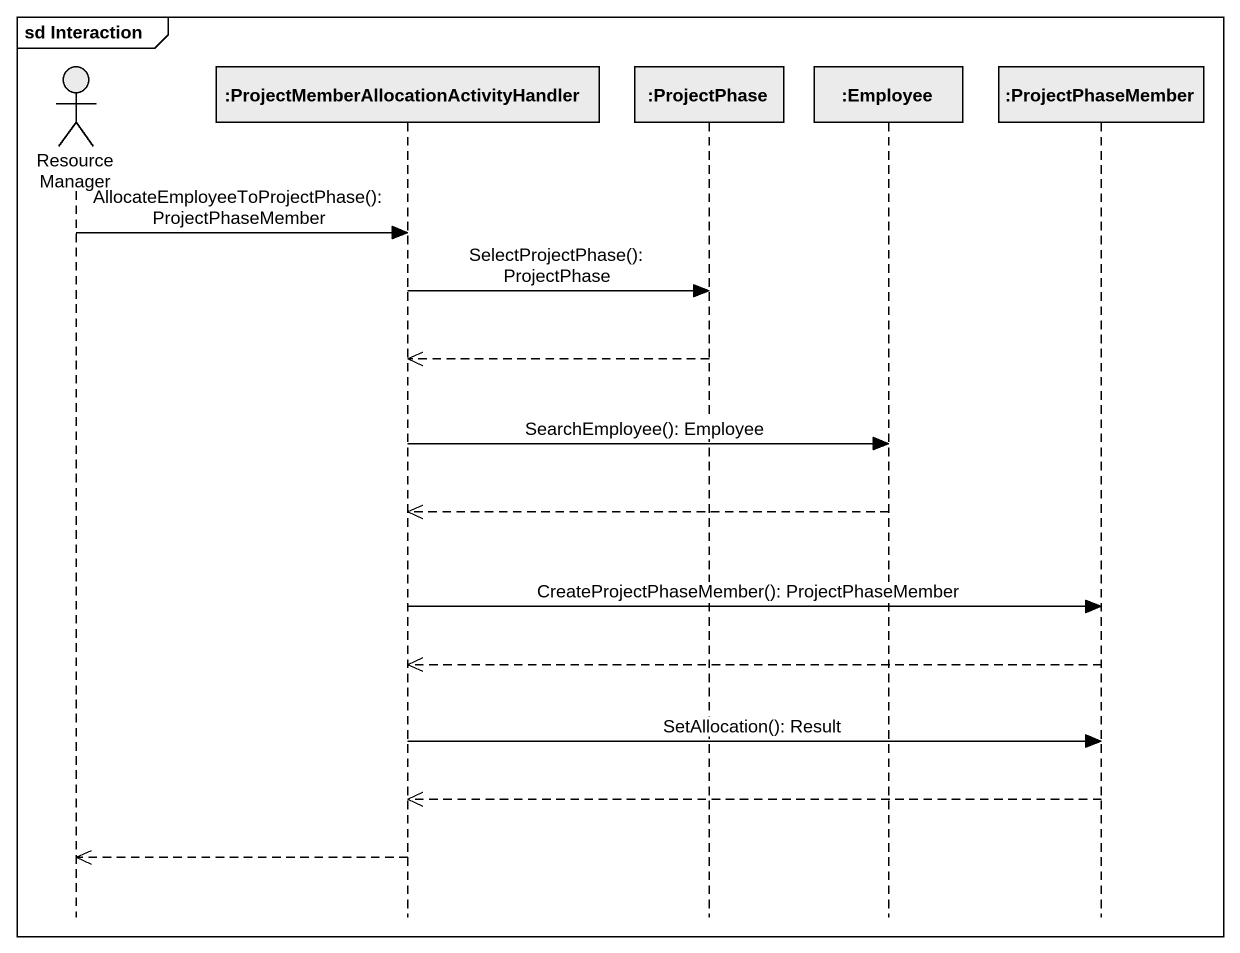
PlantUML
@startuml
mainframe sd Interaction
hide footbox
actor "Resource Manager" as Resource_Manager #EBEBEB
participant ":ProjectMemberAllocationActivityHandler" as ProjectMemberAllocationActiv #EBEBEB
participant ":ProjectPhase" as ProjectPhase #EBEBEB
participant ":Employee" as Employee #EBEBEB
participant ":ProjectPhaseMember" as ProjectPhaseMember #EBEBEB

Resource_Manager -> ProjectMemberAllocationActiv : AllocateEmployeeToProjectPhase(): ProjectPhaseMember
ProjectMemberAllocationActiv -> ProjectPhase : SelectProjectPhase(): ProjectPhase
ProjectPhase -->> ProjectMemberAllocationActiv
ProjectMemberAllocationActiv -> Employee : SearchEmployee(): Employee
Employee -->> ProjectMemberAllocationActiv
ProjectMemberAllocationActiv -> ProjectPhaseMember : CreateProjectPhaseMember(): ProjectPhaseMember
ProjectPhaseMember -->> ProjectMemberAllocationActiv
ProjectMemberAllocationActiv -> ProjectPhaseMember : SetAllocation(): Result
ProjectPhaseMember -->> ProjectMemberAllocationActiv
ProjectMemberAllocationActiv -->> Resource_Manager
@enduml
